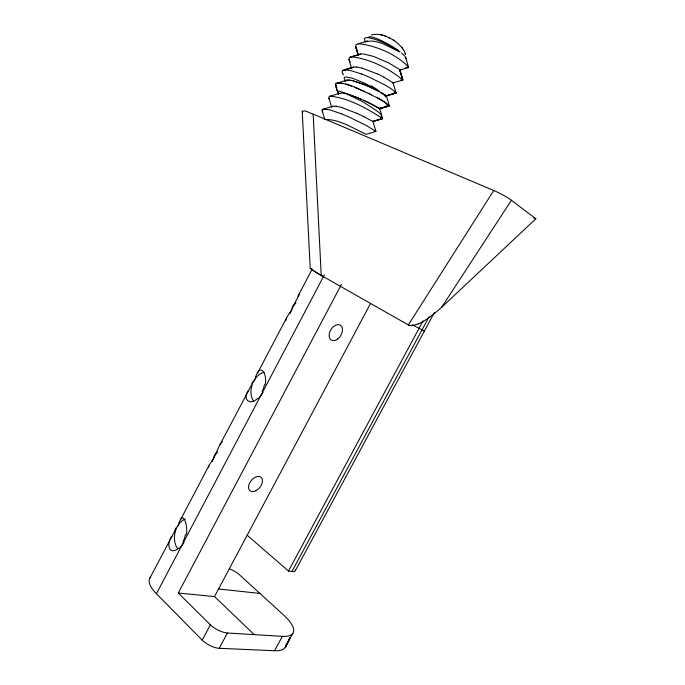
<?xml version="1.0" encoding="UTF-8"?>
<svg xmlns="http://www.w3.org/2000/svg" width="685" height="685" viewBox="0 0 685 685"><rect width="100%" height="100%" fill="white"/><g stroke="black" fill="none" stroke-linecap="round" stroke-linejoin="round"><path stroke-width="1.03" d="M379.19 108.572L388.172 106.115C384.122 99.479 374.644 97.176 368.179 93.211C358.015 89.281 346.987 81.584 335.838 83.639L335.564 85.317L337.482 91.704L338.818 93.537M265.129 384.713C267.767 374.361 260.146 361.843 255.573 377.307M186.063 534.865C188.563 529.659 183.777 507.996 178.99 523.075M337.482 91.704L338.715 91.079L344.427 92.826L362.827 101.757L378.428 111.98L381.425 114.969L381.22 116.322M408.337 324.921L493.748 190.507L313.156 114.104C310.921 113.736 302.222 108.333 302.667 112.237M211.93 460.774L209.002 465.526L208.565 467.53M294.285 304.072L299.67 293.839M215.946 453.179L219.654 445.233L222.231 441.38M289.087 313.602L286.373 318.294L285.773 320.905M285.859 646.169L289.926 637.649L285.183 647.505L292.82 633.402M365.439 42.102L364.266 38.694L365.473 37.752L367.948 37.624L369.532 36.716A21.766 4.033 29.7 0 1 381.939 40.86L389.183 44.671A21.766 4.033 29.7 0 1 398.165 50.416M331.805 107.168L332.645 106.261L336.07 106.166M338.501 94.282L338.784 93.717C344.332 91.662 350.377 95.446 355.729 96.919M345.18 81.412L346.105 80.342L349.633 80.076M345.206 81.378L346.987 80.111L351.337 80.333M149.621 578.568L174.786 531.081M180.609 519.581L208.839 465.851M219.996 444.625L251.249 385.527M257.509 373.179L286.467 318.088M297.924 296.271L312.257 268.982M286.142 644.645A41.023 14.462 28.4 0 1 274.565 650.741L219.217 648.301A13.289 5.052 27.8 0 1 202.195 640.141L156.428 593.732L324.416 274.788M229.167 568.704A11.551 3.648 27.6 0 1 239.322 574.664L283.744 615.164A41.083 13.863 28.4 0 1 282.348 636.348L227.403 633A13.306 4.846 27.8 0 1 210.372 624.797L178.28 593.022L341.421 284.446M248.432 390.45C242.079 398.336 249.477 406.65 257.594 398.43M171.772 536.389C166.429 542.666 168.176 556.52 178.751 548.171M178.28 593.022L214.516 596.592L370.499 303.541M202.195 640.141L210.372 624.797M219.217 648.301L227.403 633M247.165 535.25L288.479 571.025L422.962 321.034M288.479 571.025L291.938 571.504L429.024 316.838M295.406 570.579L434.401 312.497M274.565 650.741L282.348 636.348M290.14 311.898L289.498 312.942M441.611 307.325L511.395 200.294L535.85 218.772L441.14 307.77L431.875 315.571M388.172 106.115L379.601 108.727L389.354 105.798L386.434 95.9A21.877 0.831 29.1 0 0 384.713 94.599M418.175 323.877L413.132 325.461L409.168 325.392L318.79 274.043L310.656 268.717M365.747 41.802C377.495 38.531 389.371 47.539 399.98 51.914C390.142 45.655 379.576 39.653 367.948 37.624M358.974 54.834L360.541 54.012L363.238 53.901L373.796 56.487L388.78 62.969L399.389 69.373L402.866 80.042L392.582 83.005M352.218 67.849L353.751 67.087L356.423 67.019M359.616 54.338L349.299 57.677L348.956 59.492L351.585 68.303M342.551 70.692L352.843 67.37L343.296 70.161M346.105 80.342L335.813 83.681L335.59 85.265L338.219 94.042M399.321 70.144L399.946 70.084M399.783 70.204L408.483 67.43L405.94 58.131M339.366 93.314L329.117 96.585L328.911 98.126L331.54 106.903M325.375 119.524C339.803 119.224 353.28 128.523 366.295 134.337L375.928 131.383L373 121.528L363.589 116.519M385.869 95.823L396.101 92.929L393.036 82.757L384.097 77.285M332.645 106.261L322.421 109.506A28.933 5.497 27.8 0 0 322.695 111.955M379.165 108.615L389.354 105.798L386.323 103.204L377.478 97.964M372.503 121.348L382.65 118.582L379.721 108.709L363.375 100.113M371.339 35.021C379.036 32.709 387.111 36.211 393.627 40.261M367.348 40.912L356.063 44.636L355.678 46.546L358.315 55.357M396.101 92.929L386.306 95.934L396.101 92.929C389.44 86.284 380.012 82.739 371.741 78.373A29.053 4.367 24.6 0 0 361.569 73.963M382.65 118.582L372.897 121.528L382.65 118.582C366.783 108.384 348.819 98.015 329.819 96.14M379.584 108.769L389.354 105.798M353.751 67.087L344.435 69.879L350.095 70.384L361.646 74.04M350.069 57.112L360.541 54.012M336.541 83.185L339.195 82.876L343.271 83.519M323.097 109.103L329.639 109.771L341.019 113.667M358.05 43.643C376.236 45.595 395.613 53.969 408.543 66.916M408.003 67.764L405.76 67.601M351.242 56.769C369.9 58.927 388.609 68.14 402.866 80.042L399.817 69.81L402.746 79.614M402.583 80.248L400.888 79.965M387.804 106.269L386.066 105.978M395.844 93.091L394.192 92.732M218.661 588.997L259.889 593.415M389.123 105.91L387.505 105.481M380.894 34.807L382.709 35.243M351.311 80.376L362.579 83.767L379.396 91.276L365.114 83.442L352.492 78.201L345.163 76.874L344.033 78.236L345.437 80.607M382.435 118.659L380.869 118.137M353.237 80.787L367.674 85.908L385.047 94.778M347.723 94.256L353.203 96.028M375.157 131.237L375.928 131.383L366.458 125.612L351.062 118A28.958 3.185 24.4 0 0 340.907 113.582M362.202 68.192L377.092 73.843M345.771 84.204L351.551 86.105M341.738 107.528L356.534 113.222M384.165 35.688L385.561 36.177M310.973 268.82L311.846 269.171M355.703 96.962L365.816 101.294M354.736 87.303L364.822 91.627M358.255 97.981L360.815 99.051M533.889 217.933L535.85 218.772M368.205 93.16L371.467 94.77M389.037 37.666L389.671 37.983M372.434 104.531L375.859 106.355M409.168 325.392L408.594 325.067M412.43 324.827L424.426 331.06L423.852 330.598M393.695 40.312L398.464 43.951L402.163 47.881M393.378 40.107L393.986 40.501M379.036 108.23L379.695 108.752M214.516 596.592L254.263 634.635M401.735 47.351L404.27 51.092L405.537 54.552L405.315 53.644M402.463 48.267L402.849 48.798M336.061 86.387L335.59 85.265L336.883 87.748M342.705 73.578L343.527 74.948M350.189 62.104L348.956 59.492M356.868 49.252L355.678 46.546M328.911 98.126L329.399 99.214M322.25 110.97L324.887 119.704M310.245 268.683L302.213 111.098M313.156 114.104L321.214 275.421M295.269 569.381A12.946 3.69 28.4 0 1 291.938 571.504M156.428 593.732A41.417 14.65 26.9 0 1 150.46 577.284M253.57 401.025A16.997 12.279 -70.9 0 1 252.345 384.139A16.997 12.279 -70.9 0 1 264.127 372.263M256.216 376.442A11.123 1.379 -61.2 0 1 254.032 381.074M252.911 381.648A11.123 0.634 -60.7 0 1 251.541 384.079M264.41 384.722A17.185 11.165 -71.2 0 1 262.115 391.649M263.057 392.342A17.185 12.304 -70.8 0 1 257.723 398.816M185.335 534.779A17.228 10.635 -77.3 0 1 183.1 541.689M183.948 542.511A17.211 11.791 -77.9 0 1 178.845 548.522M177.783 548.771A17.022 11.765 -78.1 0 1 175.189 531.954A17.022 11.765 -78.1 0 1 185.395 519.059M179.65 522.141A11.208 1.31 -60.2 0 1 177.766 526.234M176.105 527.818A11.208 0.574 -60.3 0 1 174.752 530.199M290.303 313.627A16.902 11.611 -58.6 0 1 295.971 302.839M293.617 304.662A10.917 1.173 -63.4 0 1 292.17 307.633M292.563 308.173A11.011 1.755 -62.9 0 1 289.96 312.608M212.341 461.399A16.868 11.174 -50.1 0 1 217.599 451.98M215.424 453.47A10.857 1.105 -64.4 0 1 213.994 456.424M214.08 457.546A10.96 1.687 -64.3 0 1 211.699 461.544M370.919 85.659A21.655 3.142 29.3 0 1 377.538 89.829M381.091 92.389A21.655 3.142 29.3 0 1 385.595 96.919M356.679 113.231A21.809 1.438 23.7 0 1 363.966 116.638M336.147 106.218A21.783 3.588 23.1 0 1 341.806 107.579M401.667 53.13A21.766 4.033 29.7 0 1 405.931 58.713M377.187 73.826A21.877 2.32 23.9 0 1 384.336 77.345M356.483 67.061A21.851 4.487 23.3 0 1 362.262 68.235M342.637 73.552A29.035 6.687 28.1 0 1 342.56 70.701M365.918 101.303A21.843 1.798 23.7 0 1 372.597 104.582M376.065 106.449A21.877 0.813 26.3 0 1 379.139 108.281M493.628 190.421A14.436 1.687 28 0 1 511.575 200.362M431.824 315.468A68.277 52.317 -60.9 0 1 418.201 324.005M323.423 276.68A42.607 1.19 28.1 0 1 312.129 269.548M358.324 55.391L356.08 47.804L358.306 55.416M337.748 338.964A8.708 5.737 -58.6 0 0 340.368 325.221A8.708 5.737 -58.6 0 0 329.297 333.723A8.708 5.737 -58.6 0 0 337.748 338.964M255.899 490.7A8.691 5.514 -50.7 0 0 261.302 477.582A8.691 5.514 -50.7 0 0 249.263 483.773A8.691 5.514 -50.7 0 0 255.899 490.7"/></g></svg>
